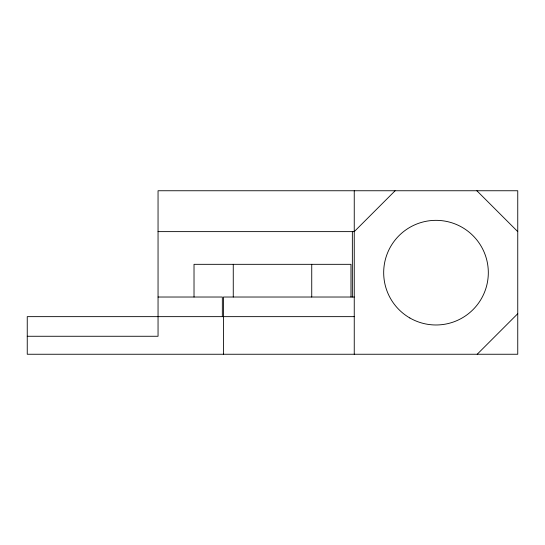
<?xml version="1.0" encoding="UTF-8"?>
<svg xmlns="http://www.w3.org/2000/svg" width="545" height="545" viewBox="0 0 545 545"><rect width="100%" height="100%" fill="white"/><g stroke="black" fill="none" stroke-linecap="round" stroke-linejoin="round"><path stroke-width="0.82" d="M395.125 190.75L354.25 231.625L158.05 231.625M477.202 354.25L517.75 313.702M158.05 297.025L222.34 297.025L222.34 316.645M354.25 297.025L223.45 297.025L223.45 354.25M354.25 316.645L27.25 316.645L27.25 354.25L517.75 354.25L517.75 190.75L158.05 190.75L158.05 336.265L27.25 336.265M476.875 190.75L517.75 231.625M354.25 190.75L354.25 354.25M352.356 231.625L352.356 297.025M350.98 297.025L350.98 264.325L194.02 264.325L194.02 297.025M311.74 264.325L311.74 297.025M233.26 264.325L233.26 297.025M409.84 317.973A52.32 52.32 0 0 0 488.32 272.663A52.32 52.32 0 0 0 409.84 227.354A52.32 52.32 0 0 0 409.84 317.973"/></g></svg>
